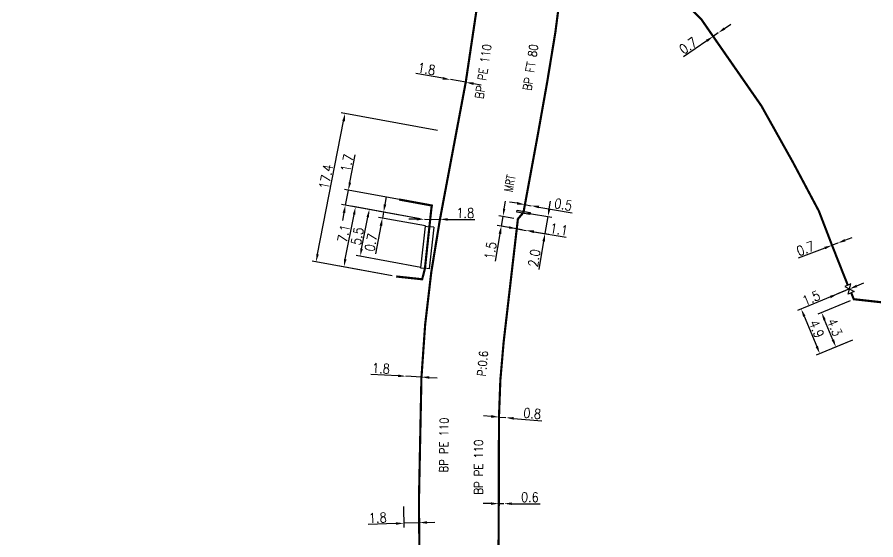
# Model space of a CAD drawing. Header units: millimetres. Extents: x 185000 to 186000, y 127990 to 129010.
# Drawn here: x 185092.2 to 185191.4, y 128450.3 to 128510.6 of the extents above; entities that cross this region are included whole.
import ezdxf
from ezdxf.enums import TextEntityAlignment as Align

# ---------------------------------------------------------------- set-up
doc = ezdxf.new("R2010")
doc.units = ezdxf.units.MM
doc.header["$PDMODE"] = 34
doc.linetypes.add('L_25_AP', pattern=[2000, 1000, 1000])
doc.linetypes.add('L_25_PE', pattern=[2000, 1000, 1000])
doc.layers.get('0').update_dxf_attribs({"linetype": 'CONTINUOUS'})
doc.layers.get('DEFPOINTS').update_dxf_attribs({"linetype": 'CONTINUOUS'})
for name, color, linetype in [('L_150', 1, 'CONTINUOUS'), ('L_300', 7, 'CONTINUOUS'), ('L_340', 7, 'CONTINUOUS'), ('L_400', 7, 'CONTINUOUS')]:
    doc.layers.add(name, color=color, linetype=linetype)
doc.styles.get("Standard").update_dxf_attribs({"font": 'romans.shx', "width": 0.85})
doc.dimstyles.get("Standard").update_dxf_attribs({"dimtxt": 1.5, "dimasz": 1.2, "dimexe": 0.625, "dimexo": 0.625, "dimgap": 0.25, "dimtad": 1, "dimdec": 1, "dimzin": 0, "dimdsep": 46, "dimtxsty": 'Standard', "dimcen": -0.5, "dimadec": 0, "dimazin": 0, "dimtfac": 1, "dimtdec": 1, "dimtmove": 0, "dimatfit": 3, "dimfxl": 0, "dimtolj": 1, "dimtzin": 0, "dimarcsym": 0})

# ---------------------------------------------------------------- blocks, each defined once
blk = doc.blocks.new('*D421')
at = {"layer": 'DEFPOINTS', "color": 0, "linetype": 'Continuous', "transparency": 16777216}
for p in [(185142.225, 128503.4), (185142.225, 128503.4), (185143.999, 128503.091)]:
    blk.add_point(p, dxfattribs=at)
at = {"layer": 'L_150', "color": 0, "linetype": 'Continuous', "lineweight": -2, "transparency": 16777216}
for p, q in [((185141.339, 128503.554), (185138.243, 128504.092)), ((185143.999, 128503.091), (185142.225, 128503.4)), ((185144.885, 128502.937), (185145.772, 128502.783))]:
    blk.add_line(p, q, dxfattribs=at)
at = {"layer": 'L_150', "color": 0, "linetype": 'Continuous', "transparency": 16777216}
for points in [[(185141.364, 128503.702), (185141.313, 128503.406), (185142.225, 128503.4)], [(185144.911, 128503.085), (185144.86, 128502.79), (185143.999, 128503.091)]]:
    blk.add_solid(points, dxfattribs=at)
at = {"layer": 'L_150', "color": 0, "linetype": 'Continuous', "transparency": 16777216, "insert": (185139.476, 128504.639), "char_height": 1.125, "attachment_point": 5, "rotation": 350.13972}
blk.add_mtext('\\A1;1.8', dxfattribs=at)
blk = doc.blocks.new('*D422')
at = {"layer": 'DEFPOINTS', "color": 0, "linetype": 'Continuous', "transparency": 16777216}
for p in [(185136.796, 128454.603), (185138.594, 128454.669), (185136.841, 128452.216)]:
    blk.add_point(p, dxfattribs=at)
at = {"layer": 'L_150', "color": 0, "linetype": 'Continuous', "lineweight": -2, "transparency": 16777216}
for p, q in [((185136.805, 128454.134), (185136.85, 128451.747)), ((185138.603, 128454.2), (185138.649, 128451.813)), ((185135.942, 128452.183), (185132.753, 128452.067)), ((185138.64, 128452.281), (185136.841, 128452.216)), ((185139.54, 128452.314), (185140.439, 128452.347))]:
    blk.add_line(p, q, dxfattribs=at)
at = {"layer": 'L_150', "color": 0, "linetype": 'Continuous', "transparency": 16777216}
for points in [[(185135.937, 128452.333), (185135.947, 128452.033), (185136.841, 128452.216)], [(185139.534, 128452.464), (185139.545, 128452.164), (185138.64, 128452.281)]]:
    blk.add_solid(points, dxfattribs=at)
at = {"layer": 'L_150', "color": 0, "linetype": 'Continuous', "transparency": 16777216, "insert": (185133.845, 128452.857), "char_height": 1.125, "attachment_point": 5, "rotation": 2.08928}
blk.add_mtext('\\A1;1.8', dxfattribs=at)
blk = doc.blocks.new('*D507')
at = {"layer": 'DEFPOINTS', "color": 0, "linetype": 'Continuous', "transparency": 16777216}
for p in [(185188.804, 128478.067), (185185.09, 128476.522), (185189.074, 128473.522)]:
    blk.add_point(p, dxfattribs=at)
at = {"layer": 'L_150', "color": 0, "linetype": 'Continuous', "lineweight": -2, "transparency": 16777216}
for p, q in [((185188.371, 128477.887), (185184.658, 128476.342)), ((185186.396, 128473.383), (185185.436, 128475.691)), ((185188.641, 128473.342), (185186.309, 128472.372))]:
    blk.add_line(p, q, dxfattribs=at)
at = {"layer": 'L_150', "color": 0, "linetype": 'Continuous', "transparency": 16777216}
for points in [[(185185.575, 128475.749), (185185.298, 128475.634), (185185.09, 128476.522)], [(185186.535, 128473.441), (185186.258, 128473.326), (185186.742, 128472.552)]]:
    blk.add_solid(points, dxfattribs=at)
at = {"layer": 'L_150', "color": 0, "linetype": 'Continuous', "transparency": 16777216, "insert": (185186.609, 128474.825), "char_height": 1.125, "attachment_point": 5, "rotation": 292.58481}
blk.add_mtext('\\A1;4.3', dxfattribs=at)
blk = doc.blocks.new('*D508')
at = {"layer": 'DEFPOINTS', "color": 0, "linetype": 'Continuous', "transparency": 16777216}
for p in [(185186.931, 128478.671), (185188.312, 128479.247), (185188.312, 128479.247)]:
    blk.add_point(p, dxfattribs=at)
at = {"layer": 'L_300', "color": 0, "linetype": 'Continuous', "lineweight": -2, "transparency": 16777216}
for p, q in [((185189.143, 128479.593), (185189.974, 128479.939)), ((185188.312, 128479.247), (185186.931, 128478.671)), ((185186.101, 128478.325), (185183.142, 128477.091))]:
    blk.add_line(p, q, dxfattribs=at)
at = {"layer": 'L_300', "color": 0, "linetype": 'Continuous', "transparency": 16777216}
for points in [[(185189.085, 128479.731), (185189.201, 128479.454), (185188.312, 128479.247)], [(185186.043, 128478.463), (185186.158, 128478.186), (185186.931, 128478.671)]]:
    blk.add_solid(points, dxfattribs=at)
at = {"layer": 'L_300', "color": 0, "linetype": 'Continuous', "transparency": 16777216, "insert": (185183.888, 128478.215), "char_height": 1.125, "attachment_point": 5, "rotation": 22.62974}
blk.add_mtext('\\A1;1.5', dxfattribs=at)
blk = doc.blocks.new('*D509')
at = {"layer": 'DEFPOINTS', "color": 0, "linetype": 'Continuous', "transparency": 16777216}
for p in [(185186.948, 128484.541), (185186.295, 128484.289), (185186.295, 128484.289)]:
    blk.add_point(p, dxfattribs=at)
at = {"layer": 'L_150', "color": 0, "linetype": 'Continuous', "lineweight": -2, "transparency": 16777216}
for p, q in [((185186.948, 128484.541), (185186.295, 128484.289)), ((185187.788, 128484.864), (185188.628, 128485.187)), ((185185.455, 128483.966), (185182.395, 128482.788))]:
    blk.add_line(p, q, dxfattribs=at)
at = {"layer": 'L_150', "color": 0, "linetype": 'Continuous', "transparency": 16777216}
for points in [[(185187.734, 128485.004), (185187.842, 128484.724), (185186.948, 128484.541)], [(185185.401, 128484.106), (185185.509, 128483.826), (185186.295, 128484.289)]]:
    blk.add_solid(points, dxfattribs=at)
at = {"layer": 'L_150', "color": 0, "linetype": 'Continuous', "transparency": 16777216, "insert": (185183.236, 128483.915), "char_height": 1.125, "attachment_point": 5, "rotation": 21.04919}
blk.add_mtext('\\A1;0.7', dxfattribs=at)
blk = doc.blocks.new('*D510')
at = {"layer": 'DEFPOINTS', "color": 0, "linetype": 'Continuous', "transparency": 16777216}
for p in [(185172.566, 128508.389), (185173.141, 128508.787), (185173.141, 128508.787)]:
    blk.add_point(p, dxfattribs=at)
at = {"layer": 'L_150', "color": 0, "linetype": 'Continuous', "lineweight": -2, "transparency": 16777216}
for p, q in [((185173.882, 128509.299), (185174.622, 128509.811)), ((185173.141, 128508.787), (185172.566, 128508.389)), ((185171.825, 128507.877), (185169.128, 128506.013))]:
    blk.add_line(p, q, dxfattribs=at)
at = {"layer": 'L_150', "color": 0, "linetype": 'Continuous', "transparency": 16777216}
for points in [[(185173.796, 128509.422), (185173.967, 128509.175), (185173.141, 128508.787)], [(185171.74, 128508.001), (185171.91, 128507.754), (185172.566, 128508.389)]]:
    blk.add_solid(points, dxfattribs=at)
at = {"layer": 'L_150', "color": 0, "linetype": 'Continuous', "transparency": 16777216, "insert": (185169.68, 128507.306), "char_height": 1.125, "attachment_point": 5, "rotation": 34.65037}
blk.add_mtext('\\A1;0.7', dxfattribs=at)
blk = doc.blocks.new('*D518')
at = {"layer": 'DEFPOINTS', "color": 0, "linetype": 'Continuous', "transparency": 16777216}
for p in [(185150.669, 128488.084), (185150.977, 128486.002), (185153.15, 128485.631)]:
    blk.add_point(p, dxfattribs=at)
at = {"layer": 'L_340', "color": 0, "linetype": 'Continuous', "lineweight": -2, "transparency": 16777216}
for p, q in [((185153.638, 128488.49), (185153.79, 128489.377)), ((185151.131, 128488.005), (185153.949, 128487.524)), ((185153.487, 128487.603), (185153.15, 128485.631)), ((185151.439, 128485.923), (185153.612, 128485.552)), ((185152.998, 128484.744), (185152.446, 128481.512))]:
    blk.add_line(p, q, dxfattribs=at)
at = {"layer": 'L_340', "color": 0, "linetype": 'Continuous', "transparency": 16777216}
for points in [[(185153.49, 128488.515), (185153.786, 128488.464), (185153.487, 128487.603)], [(185152.851, 128484.769), (185153.146, 128484.719), (185153.15, 128485.631)]]:
    blk.add_solid(points, dxfattribs=at)
at = {"layer": 'L_340', "color": 0, "linetype": 'Continuous', "transparency": 16777216, "insert": (185151.907, 128482.811), "char_height": 1.125, "attachment_point": 5, "rotation": 80.30738}
blk.add_mtext('\\A1;2.0', dxfattribs=at)
blk = doc.blocks.new('*D519')
at = {"layer": 'DEFPOINTS', "color": 0, "linetype": 'Continuous', "transparency": 16777216}
for p in [(185149.892, 128486.187), (185149.892, 128486.187), (185150.977, 128486.002)]:
    blk.add_point(p, dxfattribs=at)
at = {"layer": 'L_150', "color": 0, "linetype": 'Continuous', "lineweight": -2, "transparency": 16777216}
for p, q in [((185149.005, 128486.339), (185148.118, 128486.491)), ((185149.892, 128486.187), (185150.977, 128486.002)), ((185151.864, 128485.851), (185155.61, 128485.211))]:
    blk.add_line(p, q, dxfattribs=at)
at = {"layer": 'L_150', "color": 0, "linetype": 'Continuous', "transparency": 16777216}
for points in [[(185149.03, 128486.487), (185148.98, 128486.191), (185149.892, 128486.187)], [(185151.889, 128485.999), (185151.838, 128485.703), (185150.977, 128486.002)]]:
    blk.add_solid(points, dxfattribs=at)
at = {"layer": 'L_150', "color": 0, "linetype": 'Continuous', "transparency": 16777216, "insert": (185154.766, 128486.116), "char_height": 1.125, "attachment_point": 5, "rotation": 350.30738}
blk.add_mtext('\\A1;1.1', dxfattribs=at)
blk = doc.blocks.new('*D520')
at = {"layer": 'DEFPOINTS', "color": 0, "linetype": 'Continuous', "transparency": 16777216}
for p in [(185147.814, 128454.482), (185148.414, 128454.48), (185148.414, 128454.48)]:
    blk.add_point(p, dxfattribs=at)
at = {"layer": 'L_150', "color": 0, "linetype": 'Continuous', "lineweight": -2, "transparency": 16777216}
for p, q in [((185146.914, 128454.485), (185146.014, 128454.487)), ((185147.814, 128454.482), (185148.414, 128454.48)), ((185149.314, 128454.477), (185152.592, 128454.467))]:
    blk.add_line(p, q, dxfattribs=at)
at = {"layer": 'L_150', "color": 0, "linetype": 'Continuous', "transparency": 16777216}
for points in [[(185146.914, 128454.635), (185146.913, 128454.335), (185147.814, 128454.482)], [(185149.314, 128454.627), (185149.313, 128454.327), (185148.414, 128454.48)]]:
    blk.add_solid(points, dxfattribs=at)
at = {"layer": 'L_150', "color": 0, "linetype": 'Continuous', "transparency": 16777216, "insert": (185151.405, 128455.221), "char_height": 1.125, "attachment_point": 5, "rotation": 359.82127}
blk.add_mtext('\\A1;0.6', dxfattribs=at)
blk = doc.blocks.new('*D551')
at = {"layer": 'DEFPOINTS', "color": 0, "linetype": 'Continuous', "transparency": 16777216}
for p in [(185131.277, 128488.712), (185139.216, 128487.258), (185135.968, 128480.69)]:
    blk.add_point(p, dxfattribs=at)
at = {"layer": 'L_150', "color": 0, "linetype": 'Continuous', "lineweight": -2, "transparency": 16777216}
for p, q in [((185138.755, 128487.342), (185130.815, 128488.796)), ((185130.096, 128482.68), (185131.104, 128487.828)), ((185135.507, 128480.774), (185129.462, 128481.881))]:
    blk.add_line(p, q, dxfattribs=at)
at = {"layer": 'L_150', "color": 0, "linetype": 'Continuous', "transparency": 16777216}
for points in [[(185130.956, 128487.857), (185131.251, 128487.8), (185131.277, 128488.712)], [(185129.949, 128482.709), (185130.243, 128482.651), (185129.923, 128481.797)]]:
    blk.add_solid(points, dxfattribs=at)
at = {"layer": 'L_150', "color": 0, "linetype": 'Continuous', "transparency": 16777216, "insert": (185129.913, 128485.652), "char_height": 1.125, "attachment_point": 5, "rotation": 78.92431}
blk.add_mtext('\\A1;7.1', dxfattribs=at)
blk = doc.blocks.new('*D552')
at = {"layer": 'DEFPOINTS', "color": 0, "linetype": 'Continuous', "transparency": 16777216}
for p in [(185132.865, 128488.421), (185139.216, 128487.258), (185139.291, 128481.639)]:
    blk.add_point(p, dxfattribs=at)
at = {"layer": 'L_400', "color": 0, "linetype": 'Continuous', "lineweight": -2, "transparency": 16777216}
for p, q in [((185138.755, 128487.342), (185132.404, 128488.505)), ((185131.979, 128483.893), (185132.692, 128487.538)), ((185138.829, 128481.723), (185131.345, 128483.094))]:
    blk.add_line(p, q, dxfattribs=at)
at = {"layer": 'L_400', "color": 0, "linetype": 'Continuous', "transparency": 16777216}
for points in [[(185132.545, 128487.566), (185132.839, 128487.509), (185132.865, 128488.421)], [(185131.831, 128483.921), (185132.126, 128483.864), (185131.806, 128483.009)]]:
    blk.add_solid(points, dxfattribs=at)
at = {"layer": 'L_400', "color": 0, "linetype": 'Continuous', "transparency": 16777216, "insert": (185131.498, 128485.342), "char_height": 1.125, "attachment_point": 5, "rotation": 78.92431}
blk.add_mtext('\\A1;5.5', dxfattribs=at)
blk = doc.blocks.new('*D553')
at = {"layer": 'DEFPOINTS', "color": 0, "linetype": 'Continuous', "transparency": 16777216}
for p in [(185134.512, 128488.119), (185139.216, 128487.258), (185139.806, 128486.429)]:
    blk.add_point(p, dxfattribs=at)
at = {"layer": 'L_400', "color": 0, "linetype": 'Continuous', "lineweight": -2, "transparency": 16777216}
for p, q in [((185134.684, 128489.003), (185134.857, 128489.886)), ((185139.345, 128486.514), (185133.914, 128487.508)), ((185138.755, 128487.342), (185134.05, 128488.204)), ((185134.512, 128488.119), (185134.375, 128487.424)), ((185134.202, 128486.54), (185133.569, 128483.302))]:
    blk.add_line(p, q, dxfattribs=at)
at = {"layer": 'L_400', "color": 0, "linetype": 'Continuous', "transparency": 16777216}
for points in [[(185134.537, 128489.031), (185134.832, 128488.974), (185134.512, 128488.119)], [(185134.055, 128486.569), (185134.35, 128486.511), (185134.375, 128487.424)]]:
    blk.add_solid(points, dxfattribs=at)
at = {"layer": 'L_400', "color": 0, "linetype": 'Continuous', "transparency": 16777216, "insert": (185133.061, 128484.613), "char_height": 1.125, "attachment_point": 5, "rotation": 78.92431}
blk.add_mtext('\\A1;0.7', dxfattribs=at)
blk = doc.blocks.new('*D554')
at = {"layer": 'DEFPOINTS', "color": 0, "linetype": 'Continuous', "transparency": 16777216}
for p in [(185130.114, 128488.924), (185139.552, 128488.974), (185139.216, 128487.258)]:
    blk.add_point(p, dxfattribs=at)
at = {"layer": 'L_150', "color": 0, "linetype": 'Continuous', "lineweight": -2, "transparency": 16777216}
for p, q in [((185130.623, 128491.524), (185131.25, 128494.725)), ((185139.091, 128489.058), (185129.989, 128490.725)), ((185130.114, 128488.924), (185130.45, 128490.64)), ((185138.755, 128487.342), (185129.653, 128489.009)), ((185129.941, 128488.041), (185129.768, 128487.158))]:
    blk.add_line(p, q, dxfattribs=at)
at = {"layer": 'L_150', "color": 0, "linetype": 'Continuous', "transparency": 16777216}
for points in [[(185130.476, 128491.552), (185130.77, 128491.495), (185130.45, 128490.64)], [(185129.794, 128488.07), (185130.088, 128488.012), (185130.114, 128488.924)]]:
    blk.add_solid(points, dxfattribs=at)
at = {"layer": 'L_150', "color": 0, "linetype": 'Continuous', "transparency": 16777216, "insert": (185130.298, 128493.768), "char_height": 1.125, "attachment_point": 5, "rotation": 78.92431}
blk.add_mtext('\\A1;1.7', dxfattribs=at)
blk = doc.blocks.new('*D55')
at = {"layer": 'DEFPOINTS', "color": 0, "linetype": 'Continuous', "transparency": 16777216}
for p in [(185188.312, 128479.247), (185189.074, 128473.522), (185184.885, 128471.78)]:
    blk.add_point(p, dxfattribs=at)
at = {"layer": 'L_300', "color": 0, "linetype": 'Continuous', "lineweight": -2, "transparency": 16777216}
for p, q in [((185187.879, 128479.067), (185182.31, 128476.75)), ((185183.088, 128476.099), (185184.539, 128472.611)), ((185188.641, 128473.342), (185184.452, 128471.6))]:
    blk.add_line(p, q, dxfattribs=at)
at = {"layer": 'L_300', "color": 0, "linetype": 'Continuous', "transparency": 16777216}
for points in [[(185183.227, 128476.157), (185182.95, 128476.041), (185182.743, 128476.93)], [(185184.678, 128472.668), (185184.401, 128472.553), (185184.885, 128471.78)]]:
    blk.add_solid(points, dxfattribs=at)
at = {"layer": 'L_300', "color": 0, "linetype": 'Continuous', "transparency": 16777216, "insert": (185184.506, 128474.643), "char_height": 1.125, "attachment_point": 5, "rotation": 292.58481}
blk.add_mtext('\\A1;4.9', dxfattribs=at)
blk = doc.blocks.new('*D56')
at = {"layer": 'DEFPOINTS', "color": 0, "linetype": 'Continuous', "transparency": 16777216}
for p in [(185150.834, 128488.978), (185151.569, 128488.853), (185151.569, 128488.853)]:
    blk.add_point(p, dxfattribs=at)
at = {"layer": 'L_150', "color": 0, "linetype": 'Continuous', "lineweight": -2, "transparency": 16777216}
for p, q in [((185149.947, 128489.13), (185149.06, 128489.281)), ((185150.834, 128488.978), (185151.569, 128488.853)), ((185152.456, 128488.701), (185156.302, 128488.044))]:
    blk.add_line(p, q, dxfattribs=at)
at = {"layer": 'L_150', "color": 0, "linetype": 'Continuous', "transparency": 16777216}
for points in [[(185149.972, 128489.278), (185149.922, 128488.982), (185150.834, 128488.978)], [(185152.481, 128488.849), (185152.431, 128488.553), (185151.569, 128488.853)]]:
    blk.add_solid(points, dxfattribs=at)
at = {"layer": 'L_150', "color": 0, "linetype": 'Continuous', "transparency": 16777216, "insert": (185155.256, 128488.984), "char_height": 1.125, "attachment_point": 5, "rotation": 350.30738}
blk.add_mtext('\\A1;0.5', dxfattribs=at)
blk = doc.blocks.new('*D57')
at = {"layer": 'DEFPOINTS', "color": 0, "linetype": 'Continuous', "transparency": 16777216}
for p in [(185148.096, 128486.494), (185150.023, 128487.318), (185150.977, 128486.002)]:
    blk.add_point(p, dxfattribs=at)
at = {"layer": 'L_150', "color": 0, "linetype": 'Continuous', "lineweight": -2, "transparency": 16777216}
for p, q in [((185148.439, 128488.502), (185148.591, 128489.389)), ((185149.561, 128487.397), (185147.825, 128487.694)), ((185148.288, 128487.615), (185148.096, 128486.494)), ((185150.515, 128486.081), (185147.634, 128486.573)), ((185147.945, 128485.607), (185147.404, 128482.443))]:
    blk.add_line(p, q, dxfattribs=at)
at = {"layer": 'L_150', "color": 0, "linetype": 'Continuous', "transparency": 16777216}
for points in [[(185148.291, 128488.527), (185148.587, 128488.477), (185148.288, 128487.615)], [(185147.797, 128485.632), (185148.093, 128485.582), (185148.096, 128486.494)]]:
    blk.add_solid(points, dxfattribs=at)
at = {"layer": 'L_150', "color": 0, "linetype": 'Continuous', "transparency": 16777216, "insert": (185146.854, 128483.674), "char_height": 1.125, "attachment_point": 5, "rotation": 80.30738}
blk.add_mtext('\\A1;1.5', dxfattribs=at)
blk = doc.blocks.new('*D63')
at = {"layer": 'DEFPOINTS', "color": 0, "linetype": 'Continuous', "transparency": 16777216}
for p in [(185130.065, 128499.483), (185141.21, 128497.442), (185135.968, 128480.69)]:
    blk.add_point(p, dxfattribs=at)
at = {"layer": 'L_150', "color": 0, "linetype": 'Continuous', "lineweight": -2, "transparency": 16777216}
for p, q in [((185140.748, 128497.527), (185129.604, 128499.567)), ((185126.891, 128483.267), (185129.892, 128498.6)), ((185135.507, 128480.774), (185126.257, 128482.468))]:
    blk.add_line(p, q, dxfattribs=at)
at = {"layer": 'L_150', "color": 0, "linetype": 'Continuous', "transparency": 16777216}
for points in [[(185129.745, 128498.629), (185130.04, 128498.571), (185130.065, 128499.483)], [(185126.744, 128483.296), (185127.038, 128483.238), (185126.718, 128482.384)]]:
    blk.add_solid(points, dxfattribs=at)
at = {"layer": 'L_150', "color": 0, "linetype": 'Continuous', "transparency": 16777216, "insert": (185127.873, 128492.188), "char_height": 1.125, "attachment_point": 5, "rotation": 78.92431}
blk.add_mtext('\\A1;17.4', dxfattribs=at)
blk = doc.blocks.new('L_300_09')
at = {"color": 0, "linetype": 'Continuous', "flags": 128}
blk.add_lwpolyline([(0.5, -0.375), (-0.5, 0.375), (-0.5, -0.375), (0.5, 0.375), (0.5, -0.375)], dxfattribs=at)
at = {"color": 0, "linetype": 'Continuous', "width": 0.75}
blk.add_attdef('NUM', text='', height=1, dxfattribs=at).set_placement((0, 1.691), align=Align.MIDDLE_CENTER)
at = {"color": 0, "linetype": 'Continuous', "width": 0.75, "flags": 3}
for tag, p in [('DEF_LEG', (0, -5)), ('DEF_COUP', (0, -7.5)), ('DEF_TYPE', (0, -10))]:
    blk.add_attdef(tag, text='', height=1.2, dxfattribs=at).set_placement(p, align=Align.MIDDLE)
blk = doc.blocks.new('L_340_17')
at = {"linetype": 'Continuous'}
blk.add_hatch(color=0, dxfattribs=at).paths.add_polyline_path([(0.125, 0.75), (-0.125, 0.75), (-0.125, -0.75), (0.125, -0.75)])
at = {"color": 0, "linetype": 'Continuous'}
blk.add_lwpolyline([(-0.125, 0.75), (0.125, 0.75), (0.125, -0.75), (-0.125, -0.75)], close=True, dxfattribs=at)
at = {"color": 0, "linetype": 'Continuous', "width": 0.75}
for tag, height, flags, p in [('MRT', 1, 8, (0, 1.884)), ('DEF_LEG', 1.2, 3, (0, -5)), ('DEF_COUP', 1.2, 3, (0, -7.5)), ('DEF_TYPE', 1.2, 3, (0, -10))]:
    blk.add_attdef(tag, text='', height=height, dxfattribs=dict(at, flags=flags)).set_placement(p, align=Align.MIDDLE)
blk = doc.blocks.new('*D279')
at = {"layer": 'DEFPOINTS', "color": 0, "linetype": 'Continuous', "transparency": 16777216}
for p in [(185139.222, 128487.29), (185139.222, 128487.29), (185141.022, 128487.278)]:
    blk.add_point(p, dxfattribs=at)
at = {"layer": 'L_150', "color": 0, "linetype": 'Continuous', "lineweight": -2, "transparency": 16777216}
for p, q in [((185138.322, 128487.296), (185137.422, 128487.302)), ((185139.222, 128487.29), (185141.022, 128487.278)), ((185141.922, 128487.272), (185145.064, 128487.25))]:
    blk.add_line(p, q, dxfattribs=at)
at = {"layer": 'L_150', "color": 0, "linetype": 'Continuous', "transparency": 16777216}
for points in [[(185138.323, 128487.446), (185138.321, 128487.146), (185139.222, 128487.29)], [(185141.923, 128487.422), (185141.921, 128487.122), (185141.022, 128487.278)]]:
    blk.add_solid(points, dxfattribs=at)
at = {"layer": 'L_150', "color": 0, "linetype": 'Continuous', "transparency": 16777216, "insert": (185143.948, 128488.008), "char_height": 1.125, "attachment_point": 5, "rotation": 359.61077}
blk.add_mtext('\\A1;1.8', dxfattribs=at)
blk = doc.blocks.new('*D287')
at = {"layer": 'DEFPOINTS', "color": 0, "linetype": 'Continuous', "transparency": 16777216}
for p in [(185137.094, 128469.18), (185137.094, 128469.18), (185138.892, 128469.083)]:
    blk.add_point(p, dxfattribs=at)
at = {"layer": 'L_150', "color": 0, "linetype": 'Continuous', "lineweight": -2, "transparency": 16777216}
for p, q in [((185136.196, 128469.228), (185133.058, 128469.397)), ((185138.892, 128469.083), (185137.094, 128469.18)), ((185139.79, 128469.034), (185140.689, 128468.986))]:
    blk.add_line(p, q, dxfattribs=at)
at = {"layer": 'L_150', "color": 0, "linetype": 'Continuous', "transparency": 16777216}
for points in [[(185136.204, 128469.378), (185136.188, 128469.078), (185137.094, 128469.18)], [(185139.798, 128469.184), (185139.782, 128468.885), (185138.892, 128469.083)]]:
    blk.add_solid(points, dxfattribs=at)
at = {"layer": 'L_150', "color": 0, "linetype": 'Continuous', "transparency": 16777216, "insert": (185134.218, 128470.086), "char_height": 1.125, "attachment_point": 5, "rotation": 356.91401}
blk.add_mtext('\\A1;1.8', dxfattribs=at)
blk = doc.blocks.new('*D288')
at = {"layer": 'DEFPOINTS', "color": 0, "linetype": 'Continuous', "transparency": 16777216}
for p in [(185147.838, 128464.469), (185148.635, 128464.4), (185148.635, 128464.4)]:
    blk.add_point(p, dxfattribs=at)
at = {"layer": 'L_150', "color": 0, "linetype": 'Continuous', "lineweight": -2, "transparency": 16777216}
for p, q in [((185146.942, 128464.547), (185146.045, 128464.625)), ((185147.838, 128464.469), (185148.635, 128464.4)), ((185149.532, 128464.322), (185152.798, 128464.038))]:
    blk.add_line(p, q, dxfattribs=at)
at = {"layer": 'L_150', "color": 0, "linetype": 'Continuous', "transparency": 16777216}
for points in [[(185146.955, 128464.696), (185146.929, 128464.397), (185147.838, 128464.469)], [(185149.545, 128464.471), (185149.519, 128464.173), (185148.635, 128464.4)]]:
    blk.add_solid(points, dxfattribs=at)
at = {"layer": 'L_150', "color": 0, "linetype": 'Continuous', "transparency": 16777216, "insert": (185151.678, 128464.889), "char_height": 1.125, "attachment_point": 5, "rotation": 355.03982}
blk.add_mtext('\\A1;0.8', dxfattribs=at)

msp = doc.modelspace()

# ---------------------------------------------------------------- linework, layer by layer
at = {"layer": 'L_150', "linetype": 'L_25_PE', "const_width": 0.25, "flags": 128}
msp.add_lwpolyline([(185132.101, 128392), (185133.895, 128396.145), (185133.895, 128396.145), (185134.47, 128399.7), (185134.829, 128401.925), (185136.425, 128405.988), (185136.686, 128407.505), (185138.037, 128416.062), (185138.582, 128421.602), (185138.684, 128425.502), (185138.802, 128434.958), (185138.594, 128454.669), (185138.883, 128468.974, -0.034941), (185141.022, 128487.278), (185143.999, 128503.091), (185145.875, 128515.642), (185146.562, 128522.071), (185146.622, 128522.638), (185147.171, 128534.708), (185147.313, 128536.73), (185147.641, 128542.944), (185147.687, 128548.31), (185147.468, 128553.395), (185147.335, 128556.882), (185147.25, 128558.48), (185146.912, 128563.118), (185146.912, 128563.118), (185146.416, 128570.079), (185146.416, 128570.079), (185146.416, 128570.079), (185145.793, 128577.198), (185145.793, 128577.198), (185145.793, 128577.198), (185145.793, 128577.198), (185144.675, 128584.322), (185144.675, 128584.322), (185141.7, 128599.056), (185139.278, 128607.568), (185136.446, 128612.068), (185136.412, 128612.738), (185135.884, 128614.541, 0.081777), (185123.864, 128620.696), (185100.88, 128623.499), (185073.245, 128625.874), (185066.472, 128626.385), (185064.131, 128626.561), (185063.026, 128626.644), (185062.989, 128626.146), (185060.223, 128626.284), (185058.466, 128626.372), (185056.363, 128626.476), (185050.77, 128626.756)], format="xyb", dxfattribs=at)
at = {"layer": 'L_150', "linetype": 'L_25_AP', "const_width": 0.25, "flags": 128}
for points in [[(185146.562, 128522.071), (185159.383, 128519.581), (185161.3, 128519.215), (185162.725, 128518.943), (185163.103, 128518.56), (185171.195, 128510.372), (185172.566, 128508.389), (185178.139, 128500.373), (185181.774, 128493.878), (185184.774, 128488.241), (185186.295, 128484.289), (185188.109, 128479.704)], [(185188.515, 128478.79), (185188.804, 128478.067), (185199.917, 128476.837), (185250.115, 128472.16), (185250.271, 128472.145), (185250.563, 128472.118)]]:
    msp.add_lwpolyline(points, dxfattribs=at)
at = {"layer": 'L_150', "linetype": 'L_25_PE', "flags": 128}
msp.add_lwpolyline([(185159.383, 128519.581, 0.25, 0.25, 0), (185159.289, 128519.087, 0.25, 0.25, 0), (185155.698, 128519.222, 0.25, 0.25, 0), (185154.349, 128508.857, 0.25, 0.25, 0), (185153.405, 128503.118, 0.25, 0.25, 0), (185152.307, 128496.966, 0.25, 0.25, 0), (185150.834, 128488.978, 0.25, 0.25, 0), (185150.669, 128488.084, 0, 0, 0)], format="xyseb", dxfattribs=at)
at = {"layer": 'L_150', "linetype": 'L_25_PE', "const_width": 0.25, "flags": 128}
for points in [[(185135.968, 128480.69), (185138.97, 128480.367), (185139.285, 128481.585), (185139.806, 128486.429), (185140.042, 128488.614), (185140.093, 128488.875), (185136.314, 128489.567)], [(185150.669, 128488.084), (185150.023, 128487.318), (185149.892, 128486.187), (185148.381, 128473.153), (185147.998, 128468.739), (185147.838, 128464.469), (185147.814, 128454.482), (185147.779, 128447.473), (185147.804, 128440.691), (185147.776, 128431.275), (185147.657, 128419.196), (185146.488, 128411.397), (185145.399, 128405.233), (185144.158, 128399.666), (185143.575, 128397.444)]]:
    msp.add_lwpolyline(points, dxfattribs=at)
at = {"layer": 'L_400', "color": 7, "linetype": 'CONTINUOUS'}
for p, q in [((185139.309, 128486.483), (185138.793, 128481.693)), ((185139.309, 128486.483), (185139.806, 128486.429)), ((185140.304, 128486.376), (185139.806, 128486.429)), ((185140.304, 128486.376), (185139.788, 128481.585)), ((185138.793, 128481.693), (185139.291, 128481.639)), ((185139.788, 128481.585), (185139.291, 128481.639))]:
    msp.add_line(p, q, dxfattribs=at)

# ---------------------------------------------------------------- block references
at = {"layer": 'L_300', "rotation": 293.9444046441495}
msp.add_blockref('L_300_09', (185188.312, 128479.247), dxfattribs=at)
at = {"layer": 'L_340'}
ref = msp.add_blockref('L_340_17', (185150.669, 128488.084), dxfattribs=dict(at, rotation=79.57159829269892))
ref.add_attrib('MRT', 'MRT', dxfattribs={"layer": '0', "color": 0, "linetype": 'Continuous', "height": 1, "rotation": 79.5716, "width": 0.75}).set_placement((185149.086, 128491.427), align=Align.MIDDLE)

# ---------------------------------------------------------------- texts
at = {"layer": 'L_150', "linetype": 'Continuous', "width": 0.85}
for s, rotation, p in [('BP PE 110', 81.49558, (185146.012, 128504.342)), ('BP FT 80', 81.49558, (185151.479, 128504.807)), ('P:0.6', 85.03377, (185145.949, 128470.644)), ('BP PE 110', 89.56928, (185141.474, 128461.243)), ('BP PE 110', 89.86115, (185145.485, 128458.692))]:
    msp.add_text(s, height=1, rotation=rotation, dxfattribs=at).set_placement(p, align=Align.MIDDLE)

# ---------------------------------------------------------------- dimensions: what is measured, and where the dimension line sits
at = {"layer": 'L_150', "linetype": 'Continuous'}
for base, p1, p2, angle, override, picture, middle, dimtype in [((185173.141, 128508.787), (185172.566, 128508.389), (185173.141, 128508.787), 214.65037, {"dimscale": 0.75}, '*D510', (185170.106, 128506.69), 160), ((185142.225, 128503.4), (185143.999, 128503.091), (185142.225, 128503.4), 170.13972, {"dimscale": 0.75}, '*D421', (185139.347, 128503.9), 161), ((185130.114, 128488.924), (185139.552, 128488.974), (185139.216, 128487.258), 78.92431, {"dimscale": 0.75}, '*D554', (185131.034, 128493.624), 160), ((185131.277, 128488.712), (185135.968, 128480.69), (185139.216, 128487.258), 258.92431, {"dimscale": 0.75}, '*D551', (185130.649, 128485.508), 160), ((185139.222, 128487.29), (185141.022, 128487.278), (185139.222, 128487.29), 359.61077, {"dimscale": 0.75, "dimatfit": 0}, '*D279', (185143.943, 128487.258), 160), ((185149.892, 128486.187), (185150.977, 128486.002), (185149.892, 128486.187), 350.30738, {"dimscale": 0.75}, '*D519', (185154.64, 128485.377), 160), ((185186.295, 128484.289), (185186.948, 128484.541), (185186.295, 128484.289), 21.04919, {"dimscale": 0.75}, '*D509', (185183.505, 128483.215), 160), ((185185.09, 128476.522), (185189.074, 128473.522), (185188.804, 128478.067), 292.58481, {"dimscale": 0.75}, '*D507', (185185.916, 128474.537), 160), ((185137.094, 128469.18), (185138.892, 128469.083), (185137.094, 128469.18), 356.91401, {"dimscale": 0.75, "dimlfac": 1, "dimlunit": 2, "dimatfit": 0}, '*D287', (185134.178, 128469.337), 160), ((185148.635, 128464.4), (185147.838, 128464.469), (185148.635, 128464.4), 175.03982, {"dimscale": 0.75, "dimlfac": 1, "dimlunit": 2, "dimatfit": 0}, '*D288', (185151.614, 128464.141), 160), ((185148.414, 128454.48), (185147.814, 128454.482), (185148.414, 128454.48), 179.82127, {"dimscale": 0.75}, '*D520', (185151.403, 128454.471), 160), ((185136.841, 128452.216), (185138.594, 128454.669), (185136.796, 128454.603), 182.08928, {"dimscale": 0.75}, '*D422', (185133.873, 128452.107), 161)]:
    dim = msp.add_linear_dim(base=base, p1=p1, p2=p2, angle=angle, dimstyle='Standard', override=override, dxfattribs=at)
    dim.commit()
    dim.dimension.update_dxf_attribs({"geometry": picture, "text_midpoint": middle, "dimtype": dimtype})
for base, p1, p2, angle, text, picture, middle in [((185130.065, 128499.483), (185135.968, 128480.69), (185141.21, 128497.442), 258.92431, '17.4', '*D63', (185128.609, 128492.044)), ((185148.096, 128486.494), (185150.023, 128487.318), (185150.977, 128486.002), 80.30738, '1.5', '*D57', (185147.593, 128483.548)), ((185151.569, 128488.853), (185150.834, 128488.978), (185151.569, 128488.853), 170.30738, '0.5', '*D56', (185155.13, 128488.245))]:
    dim = msp.add_linear_dim(base=base, p1=p1, p2=p2, angle=angle, text=text, dimstyle='Standard', override={"dimscale": 0.75}, dxfattribs=at)
    dim.commit()
    dim.dimension.update_dxf_attribs({"geometry": picture, "text_midpoint": middle, "dimtype": 160})
at = {"layer": 'L_300', "linetype": 'Continuous'}
dim = msp.add_linear_dim(base=(185188.312, 128479.247), p1=(185186.931, 128478.671), p2=(185188.312, 128479.247), angle=202.62974, dimstyle='Standard', override={"dimscale": 0.75}, dxfattribs=at)
dim.commit()
dim.dimension.update_dxf_attribs({"geometry": '*D508', "text_midpoint": (185184.177, 128477.523), "dimtype": 160})
dim = msp.add_linear_dim(base=(185184.885, 128471.78), p1=(185188.312, 128479.247), p2=(185189.074, 128473.522), angle=112.58481, text='4.9', dimstyle='Standard', override={"dimscale": 0.75}, dxfattribs=at)
dim.commit()
dim.dimension.update_dxf_attribs({"geometry": '*D55', "text_midpoint": (185183.814, 128474.355), "dimtype": 160})
at = {"layer": 'L_340', "linetype": 'Continuous'}
dim = msp.add_linear_dim(base=(185153.15, 128485.631), p1=(185150.669, 128488.084), p2=(185150.977, 128486.002), angle=80.30738, dimstyle='Standard', override={"dimscale": 0.75}, dxfattribs=at)
dim.commit()
dim.dimension.update_dxf_attribs({"geometry": '*D518', "text_midpoint": (185152.647, 128482.684), "dimtype": 160})
at = {"layer": 'L_400', "linetype": 'Continuous'}
for base, p1, picture, middle in [((185134.512, 128488.119), (185139.806, 128486.429), '*D553', (185133.797, 128484.469)), ((185132.865, 128488.421), (185139.291, 128481.639), '*D552', (185132.234, 128485.197))]:
    dim = msp.add_linear_dim(base=base, p1=p1, p2=(185139.216, 128487.258), angle=258.92431, dimstyle='Standard', override={"dimscale": 0.75}, dxfattribs=at)
    dim.commit()
    dim.dimension.update_dxf_attribs({"geometry": picture, "text_midpoint": middle, "dimtype": 160})

doc.saveas('drawing.dxf')
